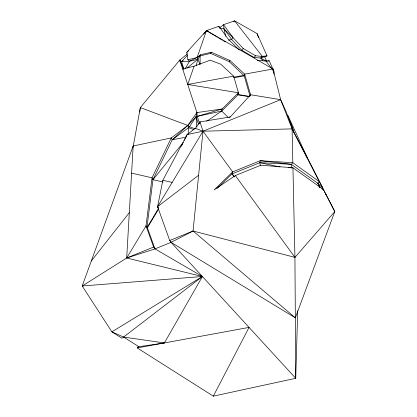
<?xml version="1.0" encoding="UTF-8"?>
<svg xmlns="http://www.w3.org/2000/svg" width="417" height="417" viewBox="0 0 417 417"><rect width="100%" height="100%" fill="white"/><g stroke="black" fill="none" stroke-linecap="round" stroke-linejoin="round"><path stroke-width="0.63" d="M297.722 310.649L295.721 378.308L213.322 396.15L137.235 347.924L138.366 346.386M272.911 70.921L273.01 68.993L206.478 30.597L186.753 52.349L187.921 59.787L189.495 61.226L197.877 59.224L200.78 54.726L211.346 52.214L229.949 60.517L244.664 74.143L250.575 94.753L250.351 95.801M273.761 72.422L273.839 71.119L273.01 68.993L244.664 74.143L243.992 75.315L233.593 77.202M188.103 134.347L188.541 127.659L187.739 125.449L140.352 107.576L133.018 147.29L133.169 145.997L171.283 137.923L187.739 125.449L196.021 116.765L222.183 108.962L238.42 92.767L233.65 76.139L220.775 64.218L210.121 60.189L194.098 66.199L182.677 68.977M194.098 66.199L187.739 84.479L238.42 92.767L237.977 94.857L221.735 111.058L206.712 121.284M321.856 188.958L322.977 188.375L319.339 181.645L292.828 162.693L260.187 160.722L232.65 171.893L214.088 189.975L235.313 175.547L260.917 165.21L292.942 167.785L323.451 189.599L334.799 211.56L295.33 317.837L193.066 231.013L202.996 131.204L199.957 121.894L230.293 116.958L250.575 94.753L280.646 99.668L286.13 111.6L293.933 132.392L292.807 128.426L287.918 115.483L307.22 157.464L322.977 188.375L322.56 189.526M213.322 396.15L249.064 327.408L137.235 347.924L138.856 346.715L164.387 342.946L202.401 276.507L82.201 285.999L133.169 145.997L126.69 257.998L154.978 248.892L147.389 227.713L146.023 225.878L153.618 247.052L154.978 248.892L202.401 276.507L122.014 338.276L111.876 331.849L82.201 285.999L126.69 257.998L146.023 225.878L152.049 177.809L171.283 137.923L172.19 139.804L152.961 179.691L146.93 227.76L147.389 227.713L158.616 209.058M139.731 112.079L140.352 107.576L179.763 60.058L187.483 53.845M288.418 167.702L292.942 167.785L294.934 257.367L295.721 378.308L171.079 242.345L169.714 240.505L157.579 206.67L162.838 180.274L187.139 134.566L195.364 128.327L202.996 131.204L232.65 171.893L232.347 173.863L234.25 176.474M260.406 165.898L259.89 162.693L260.187 160.722L291.327 164.298L317.837 183.251L322.977 188.375M179.419 61.242L179.763 60.058L196.913 112.58L196.021 116.765L196.918 127.029M199.701 123.088L199.957 121.894L195.364 128.327M228.047 117.276L221.735 111.058L222.183 108.962L196.913 112.58L187.739 125.449L172.19 139.804L186.05 137.141M238.42 92.767L237.977 94.857L248.85 96.64M244.664 74.143L244.237 75.884L249.976 95.874M250.294 95.915L250.575 94.753M196.141 65.839L197.877 59.224L197.105 57.541L206.478 30.597L218.972 26.266L228.063 38.958L239.264 49.977M232.65 171.893L231.92 173.915L217.075 188.385M199.524 123.078L199.957 121.894M181.437 146.174L182.86 143.271M184.288 140.367L187.139 134.566L202.996 131.204L280.646 99.668L273.01 68.993M185.174 68.8L189.495 61.226L200.103 55.899L210.674 53.386L229.277 61.69L244.237 75.884L233.843 77.776M210.674 53.386L211.346 52.214M229.277 61.69L229.949 60.517M146.93 227.76L158.491 208.552L157.579 206.67L202.996 131.204L292.077 128.879L307.22 157.464M91.292 261.021L129.312 212.66M203.684 34.152L206.478 30.597L217.523 37.243M131.6 173.128L152.049 177.809L152.961 179.691L183.412 142.327M243.231 48.497L233.067 37.676L223.543 24.681L224.012 28.888L231.591 39.396L241.756 50.222L243.231 48.497L255.564 55.742L264.659 56.728L267.047 55.904L257.08 33.595L234.594 20.85L223.543 24.681L219.451 27.887M241.756 50.222L254.089 57.468L255.564 55.742M254.089 57.468L260.807 58.041L262.283 56.316L267.047 55.904M169.714 240.505L193.066 231.013L294.934 257.367L334.799 211.56L323.451 189.599M183.876 69.18L181.624 61.742L187.306 55.477M291.41 168.119L291.327 164.298L292.828 162.693L292.077 128.879L280.646 99.668M172.19 139.804L188.541 127.659L189.511 126.716L196.021 116.765L198.492 124.334M187.17 68.018L197.877 59.224L199.868 64.01M199.858 64.197L200.791 63.436M186.753 52.349L188.713 50.744M183.751 69.269L179.763 60.058L181.624 61.742L183.073 60.58M217.971 27.048L218.972 26.266M233.577 21.637L234.594 20.85L262.283 56.316M200.78 54.726L197.105 57.541L187.921 59.787M198.612 175.281L157.579 206.67L158.262 207.588M193.066 231.013L171.079 242.345L154.978 248.892M153.618 247.052L126.69 257.998L202.401 276.507L111.876 331.849L123.635 337.066L138.856 346.715M291.327 164.298L259.89 162.693L231.92 173.915L234.203 177.053M263.028 60.887L260.807 58.041L264.659 56.728L266.599 61.064M229.042 117.323L230.293 116.958M228.464 40.199L231.591 39.396L233.067 37.676L224.012 28.888L219.712 28.32M267.657 61.132L269.226 60.783L273.839 71.119L273.99 74.257M199.514 123.343L197.236 116.359L221.735 111.058M187.739 84.479L233.65 76.139M257.409 60.293L265.989 61.064L269.226 60.783M181.624 61.742L189.495 61.226M123.635 337.066L164.387 342.946M237.998 94.508L249.512 96.395M259.89 162.693L280.083 166.982M162.838 180.274L172.179 182.411M152.961 179.691L163.115 182.015M194.796 128.707L189.511 126.716L187.739 125.449M188.541 127.659L193.822 129.651M260.807 58.041L265.744 60.96M218.623 37.905L222.49 40.23M223.595 40.897L225.253 41.893M295.33 317.837L171.079 242.345L170.647 241.135M325.396 194.192L326.375 195.041M265.989 61.064L271.879 68.607M235.313 175.547L294.934 257.367M292.077 128.879L319.339 181.645L317.837 183.251L319.677 187.254M319.891 187.228L317.837 183.251L319.756 187.197M146.023 225.878L146.706 227.291M257.08 33.595L258.524 37.801M224.012 28.888L225.639 36.336M196.913 112.58L197.236 116.359M200.103 55.899L200.113 63.989"/></g></svg>
